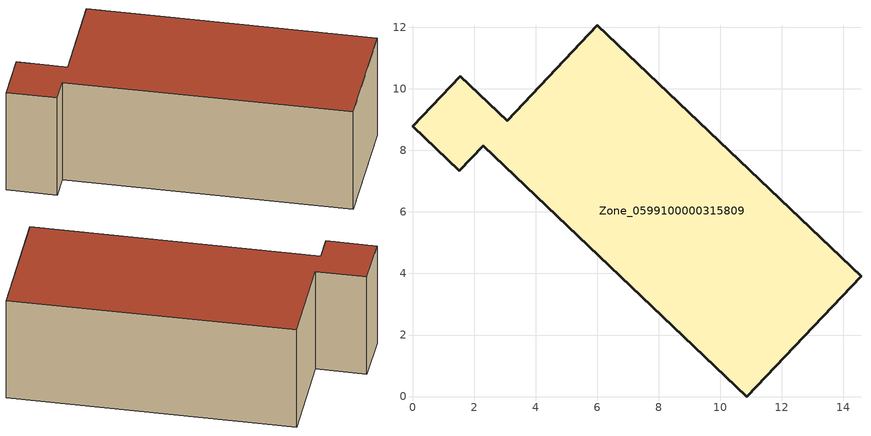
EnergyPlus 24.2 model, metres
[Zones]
Zone_0599100000315809
 floor ground (C_G): 2.29,8.15 1.51,7.34 0,8.78 1.55,10.41 3.07,8.97 6,12.06 14.57,3.91 10.86,0 z3.08
 wall outside (C_F): 3.07,8.97 1.55,10.41 0,8.78 1.51,7.34 2.29,8.15 10.86,0 14.57,3.91 6,12.06 3.07,8.97 z3.08:7.77
 roof outside (C_R): 14.57,3.91 6,12.06 3.07,8.97 1.55,10.41 0,8.78 1.51,7.34 2.29,8.15 10.86,0 z7.77
[BUILDING]
Pand.0599100000315809: North Axis=0; Terrain=City; Loads Convergence Tolerance Value=0.04; Temperature Convergence Tolerance Value=0.4; Solar Distribution=FullExterior; Maximum Number of Warmup Days=25; Minimum Number of Warmup Days=1
[Site:Location]
Rotterdam.The.Hague.AP_ZH_NLD Design_Conditions: Latitude=51.96; Longitude=4.45; Time Zone=1; Elevation=-4.5
[SITE:GROUNDTEMPERATURE:BUILDINGSURFACE]
18, 18, 18, 18, 18, 18, 18, 18, 18, 18, 18, 18
[MATERIAL] Thermal Absorptance=0.9; Solar Absorptance=0.7; Visible Absorptance=0.7
Name | Roughness | Thickness | Conductivity | Density | Specific Heat
G.TI.1975-1991 | MediumSmooth | 0.15 | 0.288461 | 540 | 1210
F.TI.1975-1991 | Rough | 0.3 | 0.230769 | 1920 | 840
R.TI.1975-1991 | MediumRough | 0.2 | 0.153846 | 1500 | 1000
[CONSTRUCTION]
C_G: G.TI.1975-1991
C_F: F.TI.1975-1991
C_R: R.TI.1975-1991
[ZONE]
Zone_0599100000315809: Type=1; Multiplier=1; Ceiling Height=Autocalculate; Volume=Autocalculate; Floor Area=autocalculate; Part of Total Floor Area=Yes
[ZONEINFILTRATION:DESIGNFLOWRATE]
Infil_Zone_0599100000315809: Zone or ZoneList or Space or SpaceList=Zone_0599100000315809; Schedule=AlwaysOn; Design Flow Rate Calculation Method=Flow/Area; Flow Rate per Floor Area=0.003; Constant Term Coefficient=1; Temperature Term Coefficient=0; Velocity Term Coefficient=0; Velocity Squared Term Coefficient=0
[HVACTEMPLATE:ZONE:IDEALLOADSAIRSYSTEM]
Zone_0599100000315809: Maximum Heating Supply Air Temperature=50; Minimum Cooling Supply Air Temperature=13; Maximum Heating Supply Air Humidity Ratio=0.0156; Minimum Cooling Supply Air Humidity Ratio=0.0077; Heating Limit=NoLimit; Cooling Limit=NoLimit; Dehumidification Control Type=ConstantSensibleHeatRatio; Cooling Sensible Heat Ratio=0.7; Dehumidification Setpoint=60; Humidification Control Type=None; Humidification Setpoint=30; Outdoor Air Method=None; Outdoor Air Flow Rate per Person=0.00944; Outdoor Air Flow Rate per Zone Floor Area=0; Outdoor Air Flow Rate per Zone=0; Demand Controlled Ventilation Type=None; Outdoor Air Economizer Type=NoEconomizer; Heat Recovery Type=None; Sensible Heat Recovery Effectiveness=0.7; Latent Heat Recovery Effectiveness=0.65
[ZONECONTROL:THERMOSTAT]
ThermostatControl_Zone_0599100000315809: Zone or ZoneList=Zone_0599100000315809; Control Type Schedule=DualSetpointControlType; Control 1=Thermostat_Zone_0599100000315809; Temperature Difference Between Cutout And Setpoint=0
[THERMOSTATSETPOINT:DUALSETPOINT]
Thermostat_Zone_0599100000315809: Heating Setpoint Temperature Schedule=HeatingSetpoint_Zone_0599100000315809; Cooling Setpoint Temperature Schedule=CoolingSetpoint_Zone_0599100000315809
[SCHEDULE:COMPACT]
HeatingSetpoint_Zone_0599100000315809: Through: 12/31, For: AllDays, Until: 24:00, 21
CoolingSetpoint_Zone_0599100000315809: Through: 12/31, For: AllDays, Until: 24:00, 24
DualSetpointControlType: Through: 12/31, For: AllDays, Until: 24:00, 4
AlwaysOn: Through: 12/31, For: AllDays, Until: 24:00, 1
